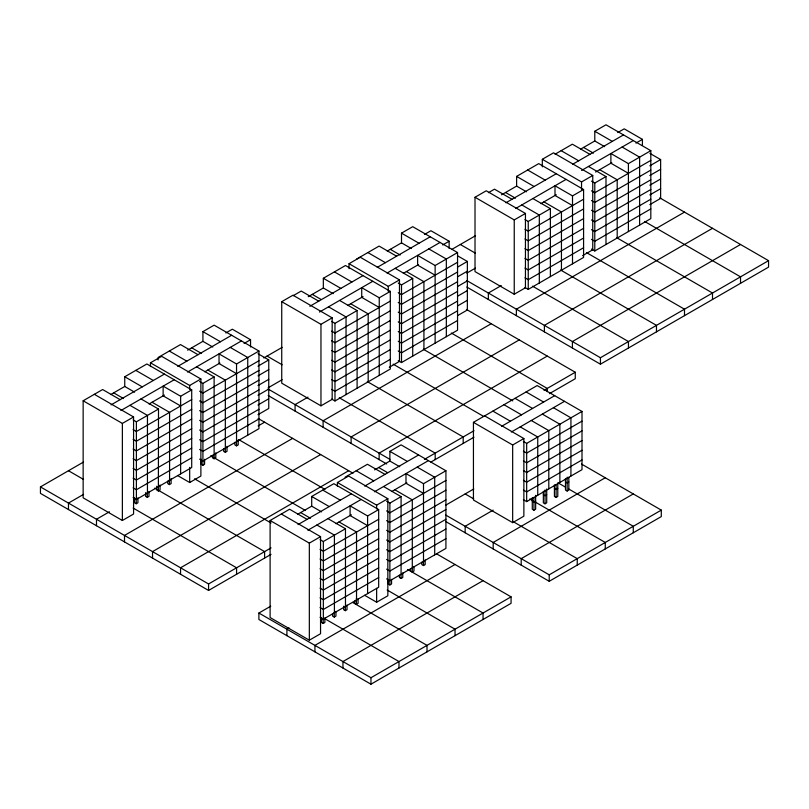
<?xml version="1.0" encoding="UTF-8"?>
<svg xmlns="http://www.w3.org/2000/svg" width="809" height="809" viewBox="0 0 809 809"><rect width="100%" height="100%" fill="white"/><g stroke="black" fill="none" stroke-linecap="round" stroke-linejoin="round"><path stroke-width="1.21" d="M94.35 394.307L133.576 416.959L133.576 514.018L122.371 520.49L83.145 497.838L83.145 400.779L102.622 389.534L120.126 399.646M110.661 394.6L124.748 386.469L124.748 376.761L146.874 363.979L191.713 389.867L191.713 467.511L136.387 499.456L133.101 497.565M187.637 350.155L202.917 341.337L202.917 331.629L214.122 325.157L258.951 351.035L258.951 428.689L202.917 461.039L199.631 459.148M150.454 366.588L150.454 362.806L161.658 356.334L200.885 378.986L200.885 476.046L189.68 482.518L177.687 475.601M225.873 332.934L232.335 329.202L250.547 339.719L250.547 347M281.734 301.676L292.949 295.204L332.175 317.856L332.175 399.363L320.961 405.835L281.734 383.183L281.734 301.676L320.961 324.318L332.175 317.856M293.161 295.7L301.211 291.058L318.726 301.17M308.249 296.701L323.337 287.984L323.337 278.276L345.473 265.504L390.302 291.382L390.302 369.035L334.977 400.981L331.69 399.08M356.678 259.032L379.097 246.088L396.602 256.2M387.248 251.093L401.507 242.852L401.507 233.144L412.721 226.682L457.55 252.56L457.55 330.214L401.507 362.563L398.23 360.672M349.043 268.719L349.043 263.704L360.248 257.232L399.474 279.884L399.474 361.39L389.291 367.276M111.076 404.874L164.389 374.092M177.758 366.376L231.637 335.27M475.014 197.265L486.219 190.793L525.446 213.445L525.446 287.771L514.241 294.243L475.014 271.591L475.014 197.265L514.241 219.917L525.446 213.445M542.313 166.856L542.313 159.302L553.528 152.83L592.754 175.472L592.754 249.799L582.561 255.684M488.454 192.663L494.481 189.175L511.996 199.287M501.529 194.817L516.617 186.1L516.617 176.402L538.743 163.62L583.582 189.508L583.582 257.444L528.247 289.389L524.97 287.498M555.045 154.206L572.367 144.204L589.882 154.317M580.518 149.21L594.787 140.978L594.787 131.27L605.992 124.798L650.82 150.676L650.82 218.622L594.787 250.972L591.5 249.081M424.462 234.458L430.934 230.727L449.147 241.234L449.147 248.515M120.885 410.537L174.198 379.755M187.557 372.039L241.446 340.933M244.085 343.451L250.547 339.719M309.827 306.298L362.978 275.616M377.247 267.374L430.226 236.784M617.742 132.575L624.204 128.843L642.417 139.36L642.417 145.418M149.048 403.984L164.429 395.095M204.768 371.816L219.886 363.079M83.145 400.779L122.371 423.42L133.576 416.959M150.454 362.806L189.68 385.458L200.885 378.986M505.959 202.766L556.258 173.733M572.56 164.318L623.506 134.911M319.474 312.052L372.787 281.279M387.056 273.038L440.035 242.447M133.101 419.911L136.387 421.802L158.513 409.03L140.999 398.918M180.64 405.956L163.135 395.844L163.135 386.146L180.64 396.248L191.713 389.867M199.631 381.494L202.917 383.395L214.122 376.923L214.122 458.774L212.443 457.813L212.443 455.315M236.541 373.687L219.027 363.575L219.027 353.867L236.541 363.979L258.951 351.035M442.675 244.965L449.147 241.234M347.637 305.499L363.029 296.62M403.357 273.331L418.486 264.604M515.768 208.429L566.067 179.396M581.58 170.436L633.316 140.574M271.066 554.357L208.57 590.439L40.45 493.379L40.45 486.907L83.56 462.02M191.713 399.575L136.387 431.51L133.101 429.619M258.951 360.743L202.917 393.103L199.631 391.202M263.825 357.942L282.149 347.364M451.715 249.465L475.429 235.773M635.955 143.092L642.417 139.36M349.043 263.704L388.269 286.356L399.474 279.884M257.99 366.164L268.76 359.934L268.76 408.464L257.99 414.693M540.918 203.615L556.299 194.736M595.596 172.054L611.756 162.72M331.69 321.436L334.977 323.327L357.103 310.555L357.103 388.199M379.239 307.481L361.724 297.368L361.724 287.66L379.239 297.773L390.302 291.382M398.23 283.019L401.507 284.91L412.721 278.448L412.721 356.091M435.131 275.212L417.616 265.099L417.616 255.391L435.131 265.504L457.55 252.56M542.313 159.302L581.54 181.944L592.754 175.472M191.713 409.273L136.387 441.218L133.101 439.327M258.951 370.451L202.917 402.801L199.631 400.91M257.99 375.861L268.76 369.642M390.302 301.09L334.977 333.035L331.69 331.134M457.55 262.268L401.507 294.618L398.23 292.727M524.97 219.552L528.247 221.444L550.383 208.671L550.383 276.617M572.509 205.597L555.004 195.485L555.004 185.787L572.509 195.889L583.582 189.508M591.5 181.135L594.787 183.036L605.992 176.564L605.992 244.51M628.411 173.328L610.896 163.216L610.896 153.508L628.411 163.62L650.82 150.676M191.713 418.981L136.387 450.926L133.101 449.025M258.951 380.159L202.917 412.509L199.631 410.618M457.651 267.061L467.359 261.459L467.359 309.989L457.651 315.591M257.99 385.569L268.76 379.35M390.302 310.798L334.977 342.743L331.69 340.842M457.55 271.976L401.507 304.326L398.23 302.435M583.582 199.206L528.247 231.152L524.97 229.26M650.82 160.384L594.787 192.744L591.5 190.843M191.713 428.689L136.387 460.634L133.101 458.733M258.951 389.867L202.917 422.217L199.631 420.326M457.651 276.769L467.359 271.167M649.849 165.794L660.629 159.575L660.629 198.407L649.849 204.626M83.56 494.37L68.472 503.087L68.472 509.559M268.143 387.804L282.149 379.714M466.803 273.108L475.429 268.133M257.99 395.277L268.76 389.058M390.302 320.506L334.977 352.451L331.69 350.55M457.55 281.684L401.507 314.034L398.23 312.132M583.582 208.914L528.247 240.86L524.97 238.968M650.82 170.092L594.787 202.442L591.5 200.551M191.713 438.397L136.387 470.342L133.101 468.441M258.951 399.575L202.917 431.925L199.631 430.024M457.651 286.467L467.359 280.875M649.849 175.502L660.629 169.283M257.99 404.985L268.76 398.766M390.302 330.214L334.977 362.149L331.69 360.258M457.55 291.382L401.507 323.742L398.23 321.84M583.582 218.622L528.247 250.568L524.97 248.666M650.82 179.8L594.787 212.15L591.5 210.259M191.713 448.105L136.387 480.04L133.101 478.149M258.951 409.273L202.917 441.633L199.631 439.732M457.651 296.175L467.359 290.573M649.849 185.21L660.629 178.991M390.302 339.911L334.977 371.857L331.69 369.966M457.55 301.09L401.507 333.45L398.23 331.548M583.582 228.33L528.247 260.276L524.97 258.374M650.82 189.508L594.787 221.858L591.5 219.967M191.713 457.803L136.387 489.748L133.101 487.857M258.951 418.981L202.917 451.341L199.631 449.44M457.651 305.883L467.359 300.281M649.849 194.918L660.629 188.699M109.417 511.794L96.493 519.257L96.493 525.729M258.142 425.938L264.604 422.197M308.017 397.138L295.083 404.601L295.083 411.073M390.302 349.619L334.977 381.565L331.69 379.674M457.55 310.798L401.507 343.147L398.23 341.256M501.287 285.557L488.353 293.02L488.353 299.492M583.582 238.038L528.247 269.973L524.97 268.082M650.82 199.206L594.787 231.566L591.5 229.665M134.557 497.798L134.557 502.773L136.236 503.744L137.924 502.773L137.924 497.798M145.62 492.651L145.62 496.382L147.309 497.353L148.987 496.382L148.987 491.407M156.693 486.26L156.693 490.001L158.372 490.972L160.051 490.001L160.051 485.016M167.756 481.122L167.756 483.61L169.435 484.581L171.114 483.61L171.114 478.635M201.239 459.3L201.239 464.275L202.917 465.246L204.596 464.275L204.596 459.3M214.122 458.774L215.801 457.813L215.801 452.828M223.648 448.853L223.648 451.341L225.337 452.312L227.016 451.341L227.016 446.356M234.863 442.381L234.863 444.869L236.541 445.84L238.22 444.869L238.22 439.894M390.302 359.327L334.977 391.273L331.69 389.372M457.55 320.506L401.507 352.855L398.23 350.964M583.582 247.746L528.247 279.681L524.97 277.79M650.82 208.914L594.787 241.274L591.5 239.373M292.625 438.377L124.505 535.437L124.505 541.909M491.215 323.721L323.104 420.781L323.104 427.253M684.495 212.13L516.375 309.2L516.375 315.662M320.647 454.557L152.527 551.617L152.527 558.089M519.236 339.901L351.116 436.961L351.116 443.433M712.507 228.31L544.396 325.37L544.396 331.842M348.659 470.727L180.549 567.787L180.549 574.259M547.258 356.071L379.138 453.131L379.138 459.603M740.528 244.49L572.418 341.55L572.418 348.022M281.31 514.018L320.546 536.66L320.546 633.73L309.331 640.192L270.105 617.55L270.105 520.49L289.582 509.245L307.086 519.358M297.621 514.302L311.708 506.171L311.708 496.463L333.834 483.691L378.673 509.569L378.673 587.223L323.347 619.168L320.061 617.267M345.049 477.219L367.458 464.275L384.973 474.387M374.597 469.867L389.877 461.039L389.877 451.341L401.082 444.869L445.921 470.747L445.921 548.401L389.877 580.751L386.591 578.86M337.414 486.3L337.414 482.518L348.618 476.046L387.845 498.698L387.845 595.758L376.64 602.23L364.647 595.303M484.642 415.877L523.868 438.529L523.868 516.182L512.663 522.644L473.437 500.002L473.437 422.349L537.166 385.559L582.005 411.437L582.005 469.675L526.669 501.62L523.393 499.719M298.036 524.586L351.349 493.803M364.717 486.088L418.597 454.982M40.45 486.907L208.57 583.967L271.066 547.885M424.401 459.36L473.973 430.732M544.022 390.292L575.27 372.251L575.27 378.723L549.412 393.659M466.803 280.571L600.43 357.73L768.55 260.66L768.55 267.132L600.43 364.192L466.803 287.043M307.845 530.249L361.158 499.466M374.516 491.751L428.406 460.634M430.863 462.091L473.973 437.204M501.519 426.353L554.681 395.672M336.008 523.686L351.389 514.807M391.728 491.518L406.846 482.791M270.105 520.49L309.331 543.132L320.546 536.66M337.414 482.518L376.64 505.16L387.845 498.698M511.328 432.016L564.49 401.325M320.061 539.623L323.347 541.514L345.473 528.742L345.473 606.386M367.599 525.668L350.095 515.555L350.095 505.847L367.599 515.96L378.673 509.569M386.591 501.206L389.877 503.107L401.082 496.635L401.082 578.486L402.771 577.515L402.771 572.893M423.501 493.399L405.987 483.286L405.987 473.578L423.501 483.691L445.921 470.747M378.673 519.277L323.347 551.222L320.061 549.331M445.921 480.455L389.877 512.805L386.591 510.914M473.437 422.349L512.663 445.001L523.868 438.529M523.393 441.481L526.669 443.383L582.005 411.437M378.673 528.985L323.347 560.93L320.061 559.029M445.921 490.163L389.877 522.513L386.591 520.622M582.005 421.145L526.669 453.091L523.393 451.189M378.673 538.693L323.347 570.638L320.061 568.737M445.921 499.871L389.877 532.221L386.591 530.33M436.708 553.922L511.066 596.85L511.066 603.322L370.967 684.202L258.89 619.492L258.89 613.03L270.752 606.184M445.769 505.14L473.781 488.96M582.005 430.853L526.669 462.799L523.393 460.897M378.673 548.401L323.347 580.336L320.061 578.445M445.921 509.579L389.877 541.929L386.591 540.028M582.005 440.561L526.669 472.496L523.393 470.605M378.673 558.109L323.347 590.044L320.061 588.153M445.921 519.277L389.877 551.637L386.591 549.736M582.005 450.259L526.669 482.204L523.393 480.313M378.673 567.807L323.347 599.752L320.061 597.861M445.921 528.985L389.877 561.345L386.591 559.444M289.066 627.956L286.912 629.2L286.912 635.672M493.187 510.115L465.165 526.285L465.165 532.757M582.005 459.967L526.669 491.912L523.393 490.021M378.673 577.515L323.347 609.46L320.061 607.569M445.921 538.693L389.877 571.043L386.591 569.152M321.517 617.864L321.517 622.485L323.206 623.456L324.884 622.485L324.884 617.864M332.58 613.788L332.58 616.094L334.269 617.065L335.947 616.094L335.947 611.473M343.653 606.244L343.653 609.703L345.332 610.674L347.01 609.703L347.01 605.081M354.716 601.006L354.716 603.322L356.395 604.293L358.074 603.322L358.074 598.7M388.199 579.365L388.199 583.987L389.877 584.958L391.556 583.987L391.556 579.365M410.608 568.737L410.608 571.043L412.297 572.014L413.975 571.043L413.975 566.421M421.823 562.265L421.823 564.581L423.501 565.552L425.18 564.581L425.18 559.949M535.649 501.145L533.96 502.106L532.282 501.145M546.712 494.754L545.033 495.725L543.345 494.754M557.775 488.363L556.096 489.334L554.418 488.363M568.838 481.972L567.16 482.943L565.481 481.972M532.282 497.677L532.282 509.225L533.96 510.196L535.649 509.225L535.649 495.361M543.345 491.285L543.345 502.844L545.033 503.815L546.712 502.844L546.712 488.97M554.418 484.894L554.418 496.453L556.096 497.424L557.775 496.453L557.775 483.742M565.481 478.503L565.481 490.062L567.16 491.033L568.838 490.062L568.838 477.35M455.032 564.49L314.934 645.38L314.934 651.852M605.263 477.755L493.187 542.465L493.187 548.937M483.044 580.67L342.955 661.56L342.955 668.022M633.275 493.935L521.198 558.645L521.198 565.117M258.89 613.03L370.967 677.73L511.066 596.85M445.769 515.09L549.22 574.825L661.297 510.115L661.297 516.587L549.22 581.287L445.769 521.562M649.92 153.397L660.629 159.575M594.787 131.27L612.302 141.383M622.101 147.036L639.616 157.148L639.616 225.094M594.787 140.978L604.636 146.662M583.582 147.44L593.432 153.134M659.709 197.821L768.55 260.66M599.691 169.688L617.196 179.8L617.196 238.038M561.163 150.676L578.678 160.789M588.477 166.452L605.992 176.564M644.621 221.464L740.528 276.84L740.528 283.312M527.68 170.011L545.195 180.124M516.617 176.402L534.132 186.505M616.6 237.644L712.507 293.02L712.507 299.492M516.617 186.1L526.467 191.794M543.931 201.876L561.446 211.988L561.446 270.226M532.868 198.559L550.383 208.671M505.554 192.491L515.404 198.185M521.805 204.95L539.32 215.063L539.32 282.998M586.424 252.58L684.495 309.2L684.495 315.662M560.556 269.994L656.473 325.37L656.473 331.842M460.341 244.49L475.429 253.197M532.544 286.174L628.451 341.55L628.451 348.022M457.712 255.887L467.359 261.459M401.507 233.144L419.022 243.256M428.831 248.919L446.335 259.032L446.335 336.686M401.507 242.852L411.356 248.545M390.302 249.324L400.152 255.017M406.411 271.571L423.926 281.684L423.926 349.619M367.883 252.56L385.397 262.672M395.207 268.335L412.721 278.448M466.429 309.412L575.27 372.251M451.341 333.055L547.258 388.431L547.258 391.667M334.41 271.895L351.915 281.997M526.103 391.94L543.618 402.053M553.427 407.716L570.932 417.828L570.932 476.066M323.337 278.276L340.852 288.388M515.04 398.331L532.555 408.444M542.354 414.107L559.868 424.219L559.868 482.457M323.337 287.984L333.187 293.677M350.661 303.759L368.176 313.872L368.176 381.808M339.598 300.442L357.103 310.555M423.319 349.235L512.764 400.87M503.977 404.722L521.481 414.835M531.291 420.498L548.805 430.6L548.805 488.838M312.274 294.375L321.031 299.431M328.525 306.833L346.04 316.936L346.04 394.59M492.903 411.114L510.418 421.216M520.227 426.879L537.742 436.991L537.742 495.229M581.55 464.073L661.297 510.115M393.144 364.161L483.671 416.423M557.846 482.74L565.39 487.089M568.616 488.96L633.275 526.285L633.275 532.757M367.286 381.585L463.193 436.961L463.193 443.433M529.824 498.91L533.06 500.781M535.214 502.025L605.263 542.465L605.263 548.937M267.061 356.071L282.149 364.788M339.264 397.765L435.181 453.131L435.181 459.603M258.051 353.755L268.76 359.934M202.917 331.629L220.432 341.742M230.231 347.405L247.746 357.507L247.746 435.161M202.917 341.337L212.767 347.021M465.165 493.935L473.781 498.91M512.582 521.309L577.242 558.645L577.242 565.117M389.877 451.341L407.392 461.443M417.191 467.106L434.706 477.219L434.706 554.873M268.143 389.048L389.918 459.36M389.877 461.039L399.727 466.732M191.713 347.809L201.562 353.493M198.013 354.676L180.498 344.573L158.089 357.507L158.089 359.934M268.143 395.52L386.682 463.962M378.673 467.511L387.43 472.567M207.822 370.047L225.337 380.159L225.337 452.312M169.293 351.035L186.808 361.148M196.617 366.811L214.122 376.923M394.782 489.758L412.297 499.871L412.297 572.014M356.253 470.747L373.768 480.859M383.577 486.522L401.082 496.635M258.142 418.465L352.977 473.225M135.811 370.37L153.326 380.483M238.736 439.621L324.955 489.394M322.771 490.082L340.286 500.195M124.748 376.761L142.263 386.874M124.748 386.469L134.597 392.153M152.062 402.235L169.577 412.347L169.577 480.293M311.708 496.463L329.223 506.576M311.708 506.171L321.557 511.864M339.032 521.947L356.536 532.059L356.536 600.005M113.685 392.85L123.534 398.544M327.958 518.63L345.473 528.742M129.936 405.309L147.45 415.421L147.45 493.065M210.724 455.801L305.559 510.55M407.615 569.475L483.044 613.03L483.044 619.492M300.645 512.562L310.494 518.245M316.895 525.021L334.41 535.123L334.41 612.777M401.082 578.486L399.403 577.515L399.403 575.209M194.554 478.817L271.066 522.998M387.137 590.004L455.032 629.2L455.032 635.672M154.681 488.151L264.604 551.617L264.604 558.089M352.653 602.452L427.01 645.38L427.01 651.852M68.472 470.727L83.56 479.444M133.131 508.062L236.582 567.787L236.582 574.259M324.631 618.622L398.989 661.56L398.989 668.022M628.411 163.62L628.411 231.566M600.43 357.73L600.43 364.192M594.787 183.036L594.787 250.972M581.54 181.944L581.54 189.508M572.509 195.889L572.509 263.835M567.16 477.168L567.16 491.033M556.096 484.712L556.096 497.424M549.22 574.825L549.22 581.287M545.033 489.941L545.033 503.815M533.96 497.484L533.96 510.196M528.247 221.444L528.247 289.389M526.669 443.383L526.669 501.62M514.241 219.917L514.241 294.243M512.663 445.001L512.663 522.644M435.131 265.504L435.131 343.147M423.501 483.691L423.501 565.552M401.507 284.91L401.507 362.563M389.877 503.107L389.877 584.958M388.269 286.356L388.269 291.371M379.239 297.773L379.239 375.427M376.64 505.16L376.64 508.942M376.64 588.365L376.64 602.23M370.967 677.73L370.967 684.202M367.599 515.96L367.599 593.614M356.395 598.508L356.395 604.293M345.332 606.052L345.332 610.674M334.977 323.327L334.977 400.981M334.269 612.443L334.269 617.065M323.347 541.514L323.347 619.168M323.206 618.834L323.206 623.456M320.961 324.318L320.961 405.835M309.331 543.132L309.331 640.192M236.541 363.979L236.541 445.84M208.57 583.967L208.57 590.439M202.917 383.395L202.917 465.246M189.68 385.458L189.68 389.24M189.68 467.39L189.68 482.518M180.64 396.248L180.64 473.902M169.435 479.606L169.435 484.581M158.513 409.03L158.372 490.972M147.309 492.378L147.309 497.353M136.387 421.802L136.387 499.456M136.236 498.769L136.236 503.744M122.371 423.42L122.371 520.49"/></g></svg>
